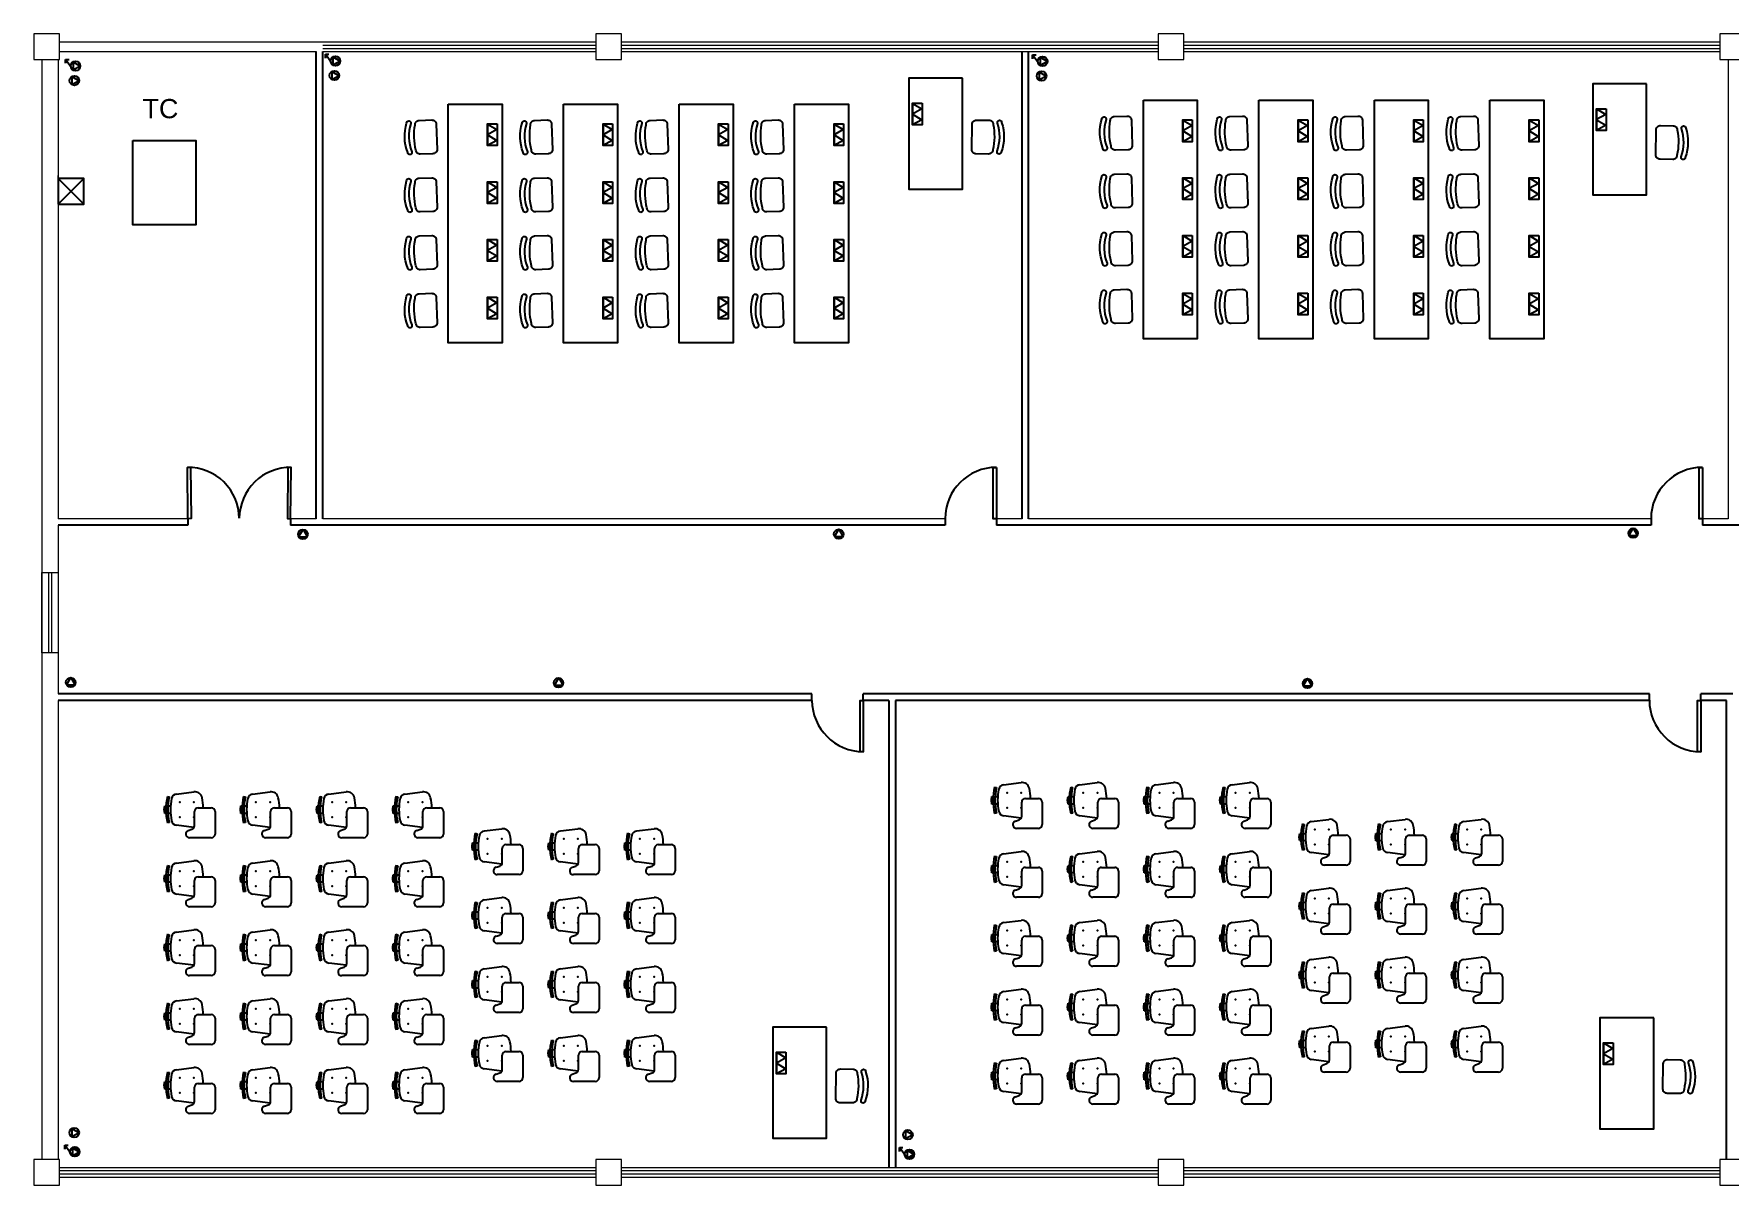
# Model space of a CAD drawing. Header units: millimetres. Extents: x 10.1 to 89.3, y 2.6 to 32.6.
# Drawn here: x 10.07 to 36.48, y 9.77 to 27.71 of the extents above; entities that cross this region are included whole.
import ezdxf

# ---------------------------------------------------------------- set-up
doc = ezdxf.new("R2010")
doc.units = ezdxf.units.MM
doc.layers.add('Mobiliario', color=140, linetype='Continuous')
doc.layers.add('pontos', color=84, linetype='Continuous')
doc.styles.get("Standard").update_dxf_attribs({"font": 'arial.ttf'})

# ---------------------------------------------------------------- blocks, each defined once
blk = doc.blocks.new('*U33')
at = {"layer": 'Mobiliario'}
blk.add_lwpolyline([(-0.42, 1.859), (0.42, 1.859), (0.42, -1.859), (-0.42, -1.859)], close=True, dxfattribs=at)
blk = doc.blocks.new('*U34')
at = {"color": 0, "linetype": 'ByBlock', "lineweight": -2, "transparency": 16777216}
for p in [(0, 0), (1.8, 0), (3.6, 0), (5.4, 0)]:
    blk.add_blockref('*U33', p, dxfattribs=at)
blk = doc.blocks.new('*U36')
at = {"layer": 'Mobiliario'}
blk.add_lwpolyline([(-0.42, 1.859), (0.42, 1.859), (0.42, -1.859), (-0.42, -1.859)], close=True, dxfattribs=at)
blk = doc.blocks.new('*U37')
at = {"color": 0, "linetype": 'ByBlock', "lineweight": -2, "transparency": 16777216}
for p in [(0, 0), (1.8, 0), (3.6, 0), (5.4, 0)]:
    blk.add_blockref('*U36', p, dxfattribs=at)
blk = doc.blocks.new('Cadeira-04')
for p, q in [((5.5, 11.29), (6.73, 20.65)), ((7.95, 25.43), (7.95, 25.43)), ((8.18, 24.46), (7.95, 25.43)), ((13, 26.86), (15, 27.11)), ((13, 26.18), (13, 26.86)), ((13, 23.82), (13, 25.18)), ((15, 27.11), (17, 26.86)), ((17, 26.86), (17, 26.18)), ((17, 25.18), (17, 23.82)), ((22.04, 25.43), (21.81, 24.46)), ((23.27, 20.65), (24.49, 11.29)), ((0, 2), (0, 13.68)), ((3.9, 14.31), (4.54, 12.37)), ((6.44, 11), (14, 11)), ((14, 0), (2, 0)), ((16, 9), (16, 2))]:
    blk.add_line(p, q)
for centre, radius, start, end in [((9.7, 20.28), 3, 101.75016, 172.87498), ((15, -4.75), 31, 76.86598, 103.13402), ((15, -4.75), 30, 76.86598, 103.13402), ((15, -5.18), 29, 78.24984, 101.75016), ((20.29, 20.28), 3, 7.12502, 78.24984), ((2, 13.68), 2, 18.43495, 180), ((6.44, 13), 2, 198.43495, 270), ((9.47, 10.8), 4, 172.87498, 177.07425), ((14, 9), 2, 0, 90), ((20.52, 10.8), 4, 281.38048, 7.12502), ((2, 2), 2, 180, 270), ((14, 2), 2, 270, 0), ((15, 38.25), 32, 271.79496, 281.38048)]:
    blk.add_arc(centre, radius, start, end)
for p in [(11, 18.82), (19, 18.82), (11, 11.25), (19, 11.25)]:
    blk.add_point(p)

msp = doc.modelspace()

# ---------------------------------------------------------------- linework, layer by layer
for p, q in [((14.467, 20.156), (14.467, 27.434)), ((14.567, 20.156), (14.567, 27.434)), ((25.467, 20.156), (25.467, 27.434)), ((25.567, 20.156), (25.567, 27.434)), ((10.442, 25.055), (10.842, 25.455)), ((10.442, 25.455), (10.842, 25.055)), ((12.467, 20.156), (12.467, 20.056)), ((14.067, 20.156), (14.067, 20.056)), ((24.267, 20.156), (24.267, 20.056)), ((25.067, 20.156), (25.067, 20.056)), ((35.268, 20.156), (35.268, 20.056)), ((36.068, 20.156), (36.068, 20.056)), ((36.468, 20.156), (36.468, 20.156)), ((12.467, 20.056), (10.442, 20.056)), ((24.267, 20.056), (14.067, 20.056)), ((35.268, 20.056), (25.067, 20.056)), ((43.107, 20.056), (36.068, 20.056)), ((22.192, 17.426), (10.442, 17.426)), ((22.192, 17.326), (10.442, 17.326)), ((22.192, 17.326), (22.192, 17.426)), ((22.992, 17.326), (22.992, 17.426)), ((35.243, 17.426), (22.992, 17.426)), ((23.392, 17.326), (22.992, 17.326)), ((23.392, 17.326), (23.392, 10.049)), ((23.492, 17.326), (23.492, 10.049)), ((35.243, 17.326), (23.492, 17.326)), ((35.243, 17.326), (35.243, 17.426)), ((36.543, 17.426), (36.043, 17.426)), ((36.043, 17.326), (36.043, 17.426)), ((36.443, 17.326), (36.043, 17.326)), ((36.443, 10.174), (36.443, 17.326))]:
    msp.add_line(p, q)
at = {"color": 7, "lineweight": 0}
for points in [[(10.066, 27.308), (10.467, 27.308), (10.467, 27.709), (10.066, 27.709), (10.066, 27.308), (10.066, 27.308)], [(10.467, 27.584), (18.821, 27.584)], [(14.567, 27.534), (18.821, 27.534)], [(14.567, 27.484), (18.821, 27.484)], [(18.821, 27.308), (19.222, 27.308), (19.222, 27.709), (18.821, 27.709), (18.821, 27.308), (18.821, 27.308)], [(19.222, 27.584), (27.588, 27.584)], [(19.222, 27.534), (27.588, 27.534)], [(19.222, 27.484), (27.588, 27.484)], [(27.588, 27.308), (27.989, 27.308), (27.989, 27.709), (27.588, 27.709), (27.588, 27.308), (27.588, 27.308)], [(27.989, 27.584), (36.343, 27.584)], [(27.989, 27.534), (36.343, 27.534)], [(27.989, 27.484), (36.343, 27.484)], [(36.343, 27.308), (36.744, 27.308), (36.744, 27.709), (36.343, 27.709), (36.343, 27.308), (36.343, 27.308)], [(10.191, 27.308), (10.191, 17.338), (10.191, 10.174)], [(10.442, 27.308), (10.442, 20.156)], [(10.467, 27.434), (14.467, 27.434)], [(14.567, 27.434), (18.821, 27.434)], [(19.222, 27.434), (27.588, 27.434)], [(27.989, 27.434), (36.343, 27.434)], [(36.468, 27.308), (36.468, 20.156), (36.068, 20.156)], [(10.442, 25.455), (10.442, 25.505)], [(12.467, 20.156), (10.442, 20.156)], [(14.467, 20.156), (14.067, 20.156)], [(24.267, 20.156), (14.567, 20.156)], [(25.467, 20.156), (25.067, 20.156)], [(35.268, 20.156), (25.567, 20.156)], [(10.442, 20.056), (10.442, 17.426)], [(10.442, 18.065), (10.191, 18.065), (10.191, 19.317), (10.442, 19.317), (10.442, 18.065), (10.442, 18.065)], [(10.291, 19.317), (10.291, 18.065)], [(10.341, 19.317), (10.341, 18.065)], [(10.442, 17.326), (10.442, 10.174)], [(10.066, 9.773), (10.467, 9.773), (10.467, 10.174), (10.066, 10.174), (10.066, 9.773), (10.066, 9.773)], [(10.467, 10.049), (18.821, 10.049)], [(18.821, 9.773), (19.222, 9.773), (19.222, 10.174), (18.821, 10.174), (18.821, 9.773), (18.821, 9.773)], [(19.222, 10.049), (27.588, 10.049)], [(27.588, 9.773), (27.989, 9.773), (27.989, 10.174), (27.588, 10.174), (27.588, 9.773), (27.588, 9.773)], [(27.989, 10.049), (36.343, 10.049)], [(36.343, 9.773), (36.744, 9.773), (36.744, 10.174), (36.343, 10.174), (36.343, 9.773), (36.343, 9.773)], [(10.467, 9.999), (18.821, 9.999)], [(10.467, 9.949), (18.821, 9.949)], [(10.467, 9.899), (18.821, 9.899)], [(19.222, 9.999), (27.588, 9.999)], [(19.222, 9.949), (27.588, 9.949)], [(19.222, 9.899), (27.588, 9.899)], [(27.989, 9.999), (36.343, 9.999)], [(27.989, 9.949), (36.343, 9.949)], [(27.989, 9.899), (36.343, 9.899)]]:
    msp.add_lwpolyline(points, dxfattribs=at)
msp.add_lwpolyline([(10.442, 25.055), (10.842, 25.055), (10.842, 25.455), (10.442, 25.455)], close=True)
for points in [[(12.467, 20.156), (12.458, 20.956), (12.508, 20.957), (12.516, 20.157), (12.467, 20.156)], [(14.067, 20.156), (14.075, 20.956), (14.025, 20.957), (14.017, 20.157), (14.067, 20.156)], [(25.067, 20.956), (25.067, 20.156), (25.017, 20.156), (25.018, 20.956), (25.067, 20.956)], [(36.068, 20.956), (36.068, 20.156), (36.018, 20.156), (36.019, 20.956), (36.068, 20.956)], [(22.992, 17.326), (22.992, 16.526), (22.942, 16.526), (22.943, 17.326), (22.992, 17.326)], [(36.043, 17.326), (36.043, 16.526), (35.993, 16.526), (35.994, 17.326), (36.043, 17.326)]]:
    msp.add_lwpolyline(points)
for centre, start, end in [((12.467, 20.156), 0.6298, 90.6298), ((14.067, 20.156), 89.3702, 179.3702), ((25.067, 20.156), 90, 180), ((36.068, 20.156), 90, 180), ((22.992, 17.326), 180, 270), ((36.043, 17.326), 179.9971, 270)]:
    msp.add_arc(centre, 0.8, start, end)
at = {"layer": 'Mobiliario'}
for p, q in [((15.907, 26.355), (15.907, 26.355)), ((17.707, 26.355), (17.707, 26.355)), ((19.507, 26.355), (19.507, 26.355)), ((21.307, 26.355), (21.307, 26.355)), ((26.741, 26.417), (26.741, 26.417)), ((28.541, 26.417), (28.541, 26.417)), ((30.341, 26.417), (30.341, 26.417)), ((32.141, 26.417), (32.141, 26.417)), ((25.108, 25.836), (25.108, 25.836)), ((35.769, 25.75), (35.769, 25.75)), ((15.907, 25.455), (15.907, 25.455)), ((17.707, 25.455), (17.707, 25.455)), ((19.507, 25.455), (19.507, 25.455)), ((21.307, 25.455), (21.307, 25.455)), ((26.741, 25.517), (26.741, 25.517)), ((28.541, 25.517), (28.541, 25.517)), ((30.341, 25.517), (30.341, 25.517)), ((32.141, 25.517), (32.141, 25.517)), ((26.741, 24.617), (26.741, 24.617)), ((28.541, 24.617), (28.541, 24.617)), ((30.341, 24.617), (30.341, 24.617)), ((32.141, 24.617), (32.141, 24.617)), ((15.907, 24.555), (15.907, 24.555)), ((17.707, 24.555), (17.707, 24.555)), ((19.507, 24.555), (19.507, 24.555)), ((21.307, 24.555), (21.307, 24.555)), ((15.907, 23.655), (15.907, 23.655)), ((17.707, 23.655), (17.707, 23.655)), ((19.507, 23.655), (19.507, 23.655)), ((21.307, 23.655), (21.307, 23.655)), ((26.741, 23.717), (26.741, 23.717)), ((28.541, 23.717), (28.541, 23.717)), ((30.341, 23.717), (30.341, 23.717)), ((32.141, 23.717), (32.141, 23.717)), ((35.88, 11.197), (35.88, 11.197)), ((22.988, 11.051), (22.988, 11.051))]:
    msp.add_line(p, q, dxfattribs=at)
for points in [[(24.539, 27.017), (23.702, 27.017), (23.702, 25.288), (24.539, 25.288)], [(35.2, 26.93), (34.363, 26.93), (34.363, 25.202), (35.2, 25.202)], [(22.419, 12.232), (21.582, 12.232), (21.582, 10.503), (22.419, 10.503)], [(35.311, 12.378), (34.473, 12.378), (34.473, 10.649), (35.311, 10.649)]]:
    msp.add_lwpolyline(points, close=True, dxfattribs=at)
for points in [[(26.923, 25.897, -0.414214), (26.854, 25.96, -0.100929), (26.841, 26.355, -0.414214), (26.904, 26.423), (27.101, 26.43, -0.414214), (27.17, 26.366), (27.183, 25.972, -0.414214), (27.12, 25.903)], [(28.723, 25.897, -0.414214), (28.654, 25.96, -0.100929), (28.641, 26.355, -0.414214), (28.704, 26.423), (28.901, 26.43, -0.414214), (28.97, 26.366), (28.983, 25.972, -0.414214), (28.92, 25.903)], [(30.523, 25.897, -0.414214), (30.454, 25.96, -0.100929), (30.441, 26.355, -0.414214), (30.504, 26.423), (30.701, 26.43, -0.414214), (30.77, 26.366), (30.783, 25.972, -0.414214), (30.72, 25.903)], [(32.323, 25.897, -0.414214), (32.254, 25.96, -0.100929), (32.241, 26.355, -0.414214), (32.304, 26.423), (32.501, 26.43, -0.414214), (32.57, 26.366), (32.583, 25.972, -0.414214), (32.52, 25.903)], [(15.925, 25.829), (15.925, 25.829, -0.414214), (15.891, 25.861, -0.167087), (15.875, 26.321, -0.414214), (15.907, 26.355, -0.414214), (15.941, 26.324), (15.941, 26.312, 0.175685), (15.956, 25.874), (15.957, 25.863, -0.414214)], [(16.088, 25.835, -0.414214), (16.02, 25.898, -0.100929), (16.006, 26.293, -0.414214), (16.069, 26.361), (16.267, 26.368, -0.414214), (16.335, 26.304), (16.349, 25.91, -0.414214), (16.285, 25.842)], [(17.725, 25.829), (17.725, 25.829, -0.414214), (17.691, 25.861, -0.167087), (17.675, 26.321, -0.414214), (17.707, 26.355, -0.414214), (17.741, 26.324), (17.741, 26.312, 0.175685), (17.756, 25.874), (17.757, 25.863, -0.414214)], [(17.888, 25.835, -0.414214), (17.82, 25.898, -0.100929), (17.806, 26.293, -0.414214), (17.869, 26.361), (18.067, 26.368, -0.414214), (18.135, 26.304), (18.149, 25.91, -0.414214), (18.085, 25.842)], [(19.525, 25.829), (19.525, 25.829, -0.414214), (19.491, 25.861, -0.167087), (19.475, 26.321, -0.414214), (19.507, 26.355, -0.414214), (19.541, 26.324), (19.541, 26.312, 0.175685), (19.556, 25.874), (19.557, 25.863, -0.414214)], [(19.688, 25.835, -0.414214), (19.62, 25.898, -0.100929), (19.606, 26.293, -0.414214), (19.669, 26.361), (19.867, 26.368, -0.414214), (19.935, 26.304), (19.949, 25.91, -0.414214), (19.885, 25.842)], [(21.325, 25.829), (21.325, 25.829, -0.414214), (21.291, 25.861, -0.167087), (21.275, 26.321, -0.414214), (21.307, 26.355, -0.414214), (21.341, 26.324), (21.341, 26.312, 0.175685), (21.356, 25.874), (21.357, 25.863, -0.414214)], [(21.488, 25.835, -0.414214), (21.42, 25.898, -0.100929), (21.406, 26.293, -0.414214), (21.469, 26.361), (21.667, 26.368, -0.414214), (21.735, 26.304), (21.749, 25.91, -0.414214), (21.685, 25.842)], [(24.952, 26.365, -0.414214), (25.017, 26.298, -0.100929), (25.012, 25.903, -0.414214), (24.945, 25.838), (24.748, 25.841, -0.414214), (24.683, 25.908), (24.688, 26.303, -0.414214), (24.755, 26.367)], [(25.115, 26.363), (25.115, 26.363, -0.414214), (25.148, 26.329, -0.167087), (25.141, 25.869, -0.414214), (25.108, 25.836, -0.414214), (25.076, 25.869), (25.076, 25.881, 0.175685), (25.082, 26.319), (25.082, 26.33, -0.414214)], [(26.76, 25.891), (26.76, 25.891, -0.414214), (26.726, 25.923, -0.167087), (26.709, 26.383, -0.414214), (26.741, 26.417, -0.414214), (26.775, 26.385), (26.776, 26.374, 0.175685), (26.791, 25.936), (26.791, 25.925, -0.414214)], [(28.56, 25.891), (28.56, 25.891, -0.414214), (28.526, 25.923, -0.167087), (28.509, 26.383, -0.414214), (28.541, 26.417, -0.414214), (28.575, 26.385), (28.576, 26.374, 0.175685), (28.591, 25.936), (28.591, 25.925, -0.414214)], [(30.36, 25.891), (30.36, 25.891, -0.414214), (30.326, 25.923, -0.167087), (30.309, 26.383, -0.414214), (30.341, 26.417, -0.414214), (30.375, 26.385), (30.376, 26.374, 0.175685), (30.391, 25.936), (30.391, 25.925, -0.414214)], [(32.16, 25.891), (32.16, 25.891, -0.414214), (32.126, 25.923, -0.167087), (32.109, 26.383, -0.414214), (32.141, 26.417, -0.414214), (32.175, 26.385), (32.176, 26.374, 0.175685), (32.191, 25.936), (32.191, 25.925, -0.414214)], [(35.613, 26.279, -0.414214), (35.678, 26.212, -0.100929), (35.673, 25.817, -0.414214), (35.606, 25.752), (35.409, 25.755, -0.414214), (35.344, 25.822), (35.349, 26.216, -0.414214), (35.416, 26.281)], [(35.776, 26.276), (35.776, 26.276, -0.414214), (35.809, 26.243, -0.167087), (35.802, 25.782, -0.414214), (35.769, 25.75, -0.414214), (35.737, 25.783), (35.737, 25.795, 0.175685), (35.743, 26.233), (35.743, 26.244, -0.414214)], [(15.925, 24.929), (15.925, 24.929, -0.414214), (15.891, 24.961, -0.167087), (15.875, 25.421, -0.414214), (15.907, 25.455, -0.414214), (15.941, 25.424), (15.941, 25.412, 0.175685), (15.956, 24.974), (15.957, 24.963, -0.414214)], [(16.088, 24.935, -0.414214), (16.02, 24.998, -0.100929), (16.006, 25.393, -0.414214), (16.069, 25.461), (16.267, 25.468, -0.414214), (16.335, 25.404), (16.349, 25.01, -0.414214), (16.285, 24.942)], [(17.725, 24.929), (17.725, 24.929, -0.414214), (17.691, 24.961, -0.167087), (17.675, 25.421, -0.414214), (17.707, 25.455, -0.414214), (17.741, 25.424), (17.741, 25.412, 0.175685), (17.756, 24.974), (17.757, 24.963, -0.414214)], [(17.888, 24.935, -0.414214), (17.82, 24.998, -0.100929), (17.806, 25.393, -0.414214), (17.869, 25.461), (18.067, 25.468, -0.414214), (18.135, 25.404), (18.149, 25.01, -0.414214), (18.085, 24.942)], [(19.525, 24.929), (19.525, 24.929, -0.414214), (19.491, 24.961, -0.167087), (19.475, 25.421, -0.414214), (19.507, 25.455, -0.414214), (19.541, 25.424), (19.541, 25.412, 0.175685), (19.556, 24.974), (19.557, 24.963, -0.414214)], [(19.688, 24.935, -0.414214), (19.62, 24.998, -0.100929), (19.606, 25.393, -0.414214), (19.669, 25.461), (19.867, 25.468, -0.414214), (19.935, 25.404), (19.949, 25.01, -0.414214), (19.885, 24.942)], [(21.325, 24.929), (21.325, 24.929, -0.414214), (21.291, 24.961, -0.167087), (21.275, 25.421, -0.414214), (21.307, 25.455, -0.414214), (21.341, 25.424), (21.341, 25.412, 0.175685), (21.356, 24.974), (21.357, 24.963, -0.414214)], [(21.488, 24.935, -0.414214), (21.42, 24.998, -0.100929), (21.406, 25.393, -0.414214), (21.469, 25.461), (21.667, 25.468, -0.414214), (21.735, 25.404), (21.749, 25.01, -0.414214), (21.685, 24.942)], [(26.76, 24.991), (26.76, 24.991, -0.414214), (26.726, 25.023, -0.167087), (26.709, 25.483, -0.414214), (26.741, 25.517, -0.414214), (26.775, 25.485), (26.776, 25.474, 0.175685), (26.791, 25.036), (26.791, 25.025, -0.414214)], [(26.923, 24.997, -0.414214), (26.854, 25.06, -0.100929), (26.841, 25.455, -0.414214), (26.904, 25.523), (27.101, 25.53, -0.414214), (27.17, 25.466), (27.183, 25.072, -0.414214), (27.12, 25.003)], [(28.56, 24.991), (28.56, 24.991, -0.414214), (28.526, 25.023, -0.167087), (28.509, 25.483, -0.414214), (28.541, 25.517, -0.414214), (28.575, 25.485), (28.576, 25.474, 0.175685), (28.591, 25.036), (28.591, 25.025, -0.414214)], [(28.723, 24.997, -0.414214), (28.654, 25.06, -0.100929), (28.641, 25.455, -0.414214), (28.704, 25.523), (28.901, 25.53, -0.414214), (28.97, 25.466), (28.983, 25.072, -0.414214), (28.92, 25.003)], [(30.36, 24.991), (30.36, 24.991, -0.414214), (30.326, 25.023, -0.167087), (30.309, 25.483, -0.414214), (30.341, 25.517, -0.414214), (30.375, 25.485), (30.376, 25.474, 0.175685), (30.391, 25.036), (30.391, 25.025, -0.414214)], [(30.523, 24.997, -0.414214), (30.454, 25.06, -0.100929), (30.441, 25.455, -0.414214), (30.504, 25.523), (30.701, 25.53, -0.414214), (30.77, 25.466), (30.783, 25.072, -0.414214), (30.72, 25.003)], [(32.16, 24.991), (32.16, 24.991, -0.414214), (32.126, 25.023, -0.167087), (32.109, 25.483, -0.414214), (32.141, 25.517, -0.414214), (32.175, 25.485), (32.176, 25.474, 0.175685), (32.191, 25.036), (32.191, 25.025, -0.414214)], [(32.323, 24.997, -0.414214), (32.254, 25.06, -0.100929), (32.241, 25.455, -0.414214), (32.304, 25.523), (32.501, 25.53, -0.414214), (32.57, 25.466), (32.583, 25.072, -0.414214), (32.52, 25.003)], [(26.76, 24.091), (26.76, 24.091, -0.414214), (26.726, 24.123, -0.167087), (26.709, 24.583, -0.414214), (26.741, 24.617, -0.414214), (26.775, 24.585), (26.776, 24.574, 0.175685), (26.791, 24.136), (26.791, 24.125, -0.414214)], [(26.923, 24.097, -0.414214), (26.854, 24.16, -0.100929), (26.841, 24.555, -0.414214), (26.904, 24.623), (27.101, 24.63, -0.414214), (27.17, 24.566), (27.183, 24.172, -0.414214), (27.12, 24.103)], [(28.56, 24.091), (28.56, 24.091, -0.414214), (28.526, 24.123, -0.167087), (28.509, 24.583, -0.414214), (28.541, 24.617, -0.414214), (28.575, 24.585), (28.576, 24.574, 0.175685), (28.591, 24.136), (28.591, 24.125, -0.414214)], [(28.723, 24.097, -0.414214), (28.654, 24.16, -0.100929), (28.641, 24.555, -0.414214), (28.704, 24.623), (28.901, 24.63, -0.414214), (28.97, 24.566), (28.983, 24.172, -0.414214), (28.92, 24.103)], [(30.36, 24.091), (30.36, 24.091, -0.414214), (30.326, 24.123, -0.167087), (30.309, 24.583, -0.414214), (30.341, 24.617, -0.414214), (30.375, 24.585), (30.376, 24.574, 0.175685), (30.391, 24.136), (30.391, 24.125, -0.414214)], [(30.523, 24.097, -0.414214), (30.454, 24.16, -0.100929), (30.441, 24.555, -0.414214), (30.504, 24.623), (30.701, 24.63, -0.414214), (30.77, 24.566), (30.783, 24.172, -0.414214), (30.72, 24.103)], [(32.16, 24.091), (32.16, 24.091, -0.414214), (32.126, 24.123, -0.167087), (32.109, 24.583, -0.414214), (32.141, 24.617, -0.414214), (32.175, 24.585), (32.176, 24.574, 0.175685), (32.191, 24.136), (32.191, 24.125, -0.414214)], [(32.323, 24.097, -0.414214), (32.254, 24.16, -0.100929), (32.241, 24.555, -0.414214), (32.304, 24.623), (32.501, 24.63, -0.414214), (32.57, 24.566), (32.583, 24.172, -0.414214), (32.52, 24.103)], [(15.925, 24.029), (15.925, 24.029, -0.414214), (15.891, 24.061, -0.167087), (15.875, 24.521, -0.414214), (15.907, 24.555, -0.414214), (15.941, 24.524), (15.941, 24.512, 0.175685), (15.956, 24.074), (15.957, 24.063, -0.414214)], [(16.088, 24.035, -0.414214), (16.02, 24.098, -0.100929), (16.006, 24.493, -0.414214), (16.069, 24.561), (16.267, 24.568, -0.414214), (16.335, 24.504), (16.349, 24.11, -0.414214), (16.285, 24.042)], [(17.725, 24.029), (17.725, 24.029, -0.414214), (17.691, 24.061, -0.167087), (17.675, 24.521, -0.414214), (17.707, 24.555, -0.414214), (17.741, 24.524), (17.741, 24.512, 0.175685), (17.756, 24.074), (17.757, 24.063, -0.414214)], [(17.888, 24.035, -0.414214), (17.82, 24.098, -0.100929), (17.806, 24.493, -0.414214), (17.869, 24.561), (18.067, 24.568, -0.414214), (18.135, 24.504), (18.149, 24.11, -0.414214), (18.085, 24.042)], [(19.525, 24.029), (19.525, 24.029, -0.414214), (19.491, 24.061, -0.167087), (19.475, 24.521, -0.414214), (19.507, 24.555, -0.414214), (19.541, 24.524), (19.541, 24.512, 0.175685), (19.556, 24.074), (19.557, 24.063, -0.414214)], [(19.688, 24.035, -0.414214), (19.62, 24.098, -0.100929), (19.606, 24.493, -0.414214), (19.669, 24.561), (19.867, 24.568, -0.414214), (19.935, 24.504), (19.949, 24.11, -0.414214), (19.885, 24.042)], [(21.325, 24.029), (21.325, 24.029, -0.414214), (21.291, 24.061, -0.167087), (21.275, 24.521, -0.414214), (21.307, 24.555, -0.414214), (21.341, 24.524), (21.341, 24.512, 0.175685), (21.356, 24.074), (21.357, 24.063, -0.414214)], [(21.488, 24.035, -0.414214), (21.42, 24.098, -0.100929), (21.406, 24.493, -0.414214), (21.469, 24.561), (21.667, 24.568, -0.414214), (21.735, 24.504), (21.749, 24.11, -0.414214), (21.685, 24.042)], [(15.925, 23.129), (15.925, 23.129, -0.414214), (15.891, 23.161, -0.167087), (15.875, 23.621, -0.414214), (15.907, 23.655, -0.414214), (15.941, 23.624), (15.941, 23.612, 0.175685), (15.956, 23.174), (15.957, 23.163, -0.414214)], [(16.088, 23.135, -0.414214), (16.02, 23.198, -0.100929), (16.006, 23.593, -0.414214), (16.069, 23.661), (16.267, 23.668, -0.414214), (16.335, 23.604), (16.349, 23.21, -0.414214), (16.285, 23.142)], [(17.725, 23.129), (17.725, 23.129, -0.414214), (17.691, 23.161, -0.167087), (17.675, 23.621, -0.414214), (17.707, 23.655, -0.414214), (17.741, 23.624), (17.741, 23.612, 0.175685), (17.756, 23.174), (17.757, 23.163, -0.414214)], [(17.888, 23.135, -0.414214), (17.82, 23.198, -0.100929), (17.806, 23.593, -0.414214), (17.869, 23.661), (18.067, 23.668, -0.414214), (18.135, 23.604), (18.149, 23.21, -0.414214), (18.085, 23.142)], [(19.525, 23.129), (19.525, 23.129, -0.414214), (19.491, 23.161, -0.167087), (19.475, 23.621, -0.414214), (19.507, 23.655, -0.414214), (19.541, 23.624), (19.541, 23.612, 0.175685), (19.556, 23.174), (19.557, 23.163, -0.414214)], [(19.688, 23.135, -0.414214), (19.62, 23.198, -0.100929), (19.606, 23.593, -0.414214), (19.669, 23.661), (19.867, 23.668, -0.414214), (19.935, 23.604), (19.949, 23.21, -0.414214), (19.885, 23.142)], [(21.325, 23.129), (21.325, 23.129, -0.414214), (21.291, 23.161, -0.167087), (21.275, 23.621, -0.414214), (21.307, 23.655, -0.414214), (21.341, 23.624), (21.341, 23.612, 0.175685), (21.356, 23.174), (21.357, 23.163, -0.414214)], [(21.488, 23.135, -0.414214), (21.42, 23.198, -0.100929), (21.406, 23.593, -0.414214), (21.469, 23.661), (21.667, 23.668, -0.414214), (21.735, 23.604), (21.749, 23.21, -0.414214), (21.685, 23.142)], [(26.76, 23.191), (26.76, 23.191, -0.414214), (26.726, 23.223, -0.167087), (26.709, 23.683, -0.414214), (26.741, 23.717, -0.414214), (26.775, 23.685), (26.776, 23.674, 0.175685), (26.791, 23.236), (26.791, 23.225, -0.414214)], [(26.923, 23.197, -0.414214), (26.854, 23.26, -0.100929), (26.841, 23.655, -0.414214), (26.904, 23.723), (27.101, 23.73, -0.414214), (27.17, 23.666), (27.183, 23.272, -0.414214), (27.12, 23.203)], [(28.56, 23.191), (28.56, 23.191, -0.414214), (28.526, 23.223, -0.167087), (28.509, 23.683, -0.414214), (28.541, 23.717, -0.414214), (28.575, 23.685), (28.576, 23.674, 0.175685), (28.591, 23.236), (28.591, 23.225, -0.414214)], [(28.723, 23.197, -0.414214), (28.654, 23.26, -0.100929), (28.641, 23.655, -0.414214), (28.704, 23.723), (28.901, 23.73, -0.414214), (28.97, 23.666), (28.983, 23.272, -0.414214), (28.92, 23.203)], [(30.36, 23.191), (30.36, 23.191, -0.414214), (30.326, 23.223, -0.167087), (30.309, 23.683, -0.414214), (30.341, 23.717, -0.414214), (30.375, 23.685), (30.376, 23.674, 0.175685), (30.391, 23.236), (30.391, 23.225, -0.414214)], [(30.523, 23.197, -0.414214), (30.454, 23.26, -0.100929), (30.441, 23.655, -0.414214), (30.504, 23.723), (30.701, 23.73, -0.414214), (30.77, 23.666), (30.783, 23.272, -0.414214), (30.72, 23.203)], [(32.16, 23.191), (32.16, 23.191, -0.414214), (32.126, 23.223, -0.167087), (32.109, 23.683, -0.414214), (32.141, 23.717, -0.414214), (32.175, 23.685), (32.176, 23.674, 0.175685), (32.191, 23.236), (32.191, 23.225, -0.414214)], [(32.323, 23.197, -0.414214), (32.254, 23.26, -0.100929), (32.241, 23.655, -0.414214), (32.304, 23.723), (32.501, 23.73, -0.414214), (32.57, 23.666), (32.583, 23.272, -0.414214), (32.52, 23.203)], [(35.724, 11.726, -0.414214), (35.789, 11.659, -0.100929), (35.783, 11.264, -0.414214), (35.717, 11.2), (35.519, 11.202, -0.414214), (35.454, 11.269), (35.46, 11.664, -0.414214), (35.526, 11.729)], [(35.887, 11.724), (35.887, 11.724, -0.414214), (35.919, 11.69, -0.167087), (35.913, 11.23, -0.414214), (35.88, 11.197, -0.414214), (35.847, 11.231), (35.847, 11.242, 0.175685), (35.853, 11.68), (35.853, 11.691, -0.414214)], [(22.832, 11.58, -0.414214), (22.897, 11.513, -0.100929), (22.892, 11.118, -0.414214), (22.825, 11.054), (22.628, 11.056, -0.414214), (22.563, 11.123), (22.568, 11.518, -0.414214), (22.635, 11.583)], [(22.995, 11.578), (22.995, 11.578, -0.414214), (23.028, 11.545, -0.167087), (23.021, 11.084, -0.414214), (22.988, 11.051, -0.414214), (22.956, 11.085), (22.956, 11.096, 0.175685), (22.962, 11.534), (22.962, 11.545, -0.414214)]]:
    msp.add_lwpolyline(points, format="xyb", close=True, dxfattribs=at)
at = {"layer": 'Mobiliario', "color": 0}
msp.add_lwpolyline([(11.607, 26.051), (12.588, 26.051), (12.588, 24.736), (11.607, 24.736)], close=True, dxfattribs=at)
at = {"layer": 'pontos'}
for p, q in [((10.676, 27.146), (10.559, 27.312)), ((10.559, 27.312), (10.559, 27.251)), ((10.559, 27.251), (10.559, 27.312)), ((10.559, 27.312), (10.613, 27.312)), ((10.676, 27.276), (10.676, 27.144)), ((10.676, 27.276), (10.789, 27.208)), ((10.676, 27.274), (10.676, 27.142)), ((10.676, 27.274), (10.789, 27.206)), ((14.727, 27.225), (14.611, 27.391)), ((14.611, 27.391), (14.611, 27.33)), ((14.611, 27.33), (14.611, 27.391)), ((14.611, 27.391), (14.664, 27.391)), ((14.727, 27.355), (14.727, 27.223)), ((14.727, 27.355), (14.84, 27.287)), ((14.727, 27.353), (14.727, 27.221)), ((14.727, 27.353), (14.84, 27.285)), ((14.84, 27.287), (14.727, 27.223)), ((14.84, 27.285), (14.727, 27.221)), ((25.748, 27.217), (25.631, 27.384)), ((25.631, 27.384), (25.631, 27.323)), ((25.631, 27.323), (25.631, 27.384)), ((25.631, 27.384), (25.685, 27.384)), ((25.748, 27.347), (25.748, 27.215)), ((25.748, 27.347), (25.861, 27.28)), ((25.748, 27.345), (25.748, 27.213)), ((25.748, 27.345), (25.861, 27.277)), ((25.861, 27.28), (25.748, 27.215)), ((25.861, 27.277), (25.748, 27.213)), ((10.659, 27.047), (10.659, 26.915)), ((10.659, 27.047), (10.772, 26.98)), ((10.772, 26.98), (10.659, 26.915)), ((10.789, 27.208), (10.676, 27.144)), ((10.789, 27.206), (10.676, 27.142)), ((14.711, 27.126), (14.711, 26.994)), ((14.711, 27.126), (14.824, 27.058)), ((14.824, 27.058), (14.711, 26.994)), ((25.731, 27.119), (25.731, 26.987)), ((25.731, 27.119), (25.844, 27.051)), ((25.844, 27.051), (25.731, 26.987)), ((23.758, 26.627), (23.758, 26.459)), ((23.758, 26.627), (23.902, 26.541)), ((23.902, 26.541), (23.758, 26.459)), ((23.758, 26.458), (23.758, 26.29)), ((23.758, 26.458), (23.902, 26.372)), ((34.419, 26.541), (34.419, 26.373)), ((34.419, 26.541), (34.563, 26.454)), ((34.563, 26.454), (34.419, 26.373)), ((17.136, 26.305), (17.136, 26.137)), ((17.136, 26.305), (17.28, 26.218)), ((17.28, 26.218), (17.136, 26.137)), ((18.936, 26.305), (18.936, 26.137)), ((18.936, 26.305), (19.08, 26.218)), ((19.08, 26.218), (18.936, 26.137)), ((20.736, 26.305), (20.736, 26.137)), ((20.736, 26.305), (20.88, 26.218)), ((20.88, 26.218), (20.736, 26.137)), ((22.536, 26.305), (22.536, 26.137)), ((22.536, 26.305), (22.68, 26.218)), ((22.68, 26.218), (22.536, 26.137)), ((23.902, 26.372), (23.758, 26.29)), ((27.971, 26.367), (27.971, 26.199)), ((27.971, 26.367), (28.115, 26.28)), ((28.115, 26.28), (27.971, 26.199)), ((27.971, 26.198), (27.971, 26.03)), ((27.971, 26.198), (28.115, 26.112)), ((29.771, 26.367), (29.771, 26.199)), ((29.771, 26.367), (29.915, 26.28)), ((29.915, 26.28), (29.771, 26.199)), ((29.771, 26.198), (29.771, 26.03)), ((29.771, 26.198), (29.915, 26.112)), ((31.571, 26.367), (31.571, 26.199)), ((31.571, 26.367), (31.715, 26.28)), ((31.715, 26.28), (31.571, 26.199)), ((31.571, 26.198), (31.571, 26.03)), ((31.571, 26.198), (31.715, 26.112)), ((33.371, 26.367), (33.371, 26.199)), ((33.371, 26.367), (33.515, 26.28)), ((33.515, 26.28), (33.371, 26.199)), ((33.371, 26.198), (33.371, 26.03)), ((33.371, 26.198), (33.515, 26.112)), ((34.419, 26.372), (34.419, 26.204)), ((34.419, 26.372), (34.563, 26.286)), ((34.563, 26.286), (34.419, 26.204)), ((17.136, 26.136), (17.136, 25.968)), ((17.136, 26.136), (17.28, 26.05)), ((17.28, 26.05), (17.136, 25.968)), ((18.936, 26.136), (18.936, 25.968)), ((18.936, 26.136), (19.08, 26.05)), ((19.08, 26.05), (18.936, 25.968)), ((20.736, 26.136), (20.736, 25.968)), ((20.736, 26.136), (20.88, 26.05)), ((20.88, 26.05), (20.736, 25.968)), ((22.536, 26.136), (22.536, 25.968)), ((22.536, 26.136), (22.68, 26.05)), ((22.68, 26.05), (22.536, 25.968)), ((28.115, 26.112), (27.971, 26.03)), ((29.915, 26.112), (29.771, 26.03)), ((31.715, 26.112), (31.571, 26.03)), ((33.515, 26.112), (33.371, 26.03)), ((17.136, 25.405), (17.136, 25.237)), ((17.136, 25.405), (17.28, 25.318)), ((18.936, 25.405), (18.936, 25.237)), ((18.936, 25.405), (19.08, 25.318)), ((20.736, 25.405), (20.736, 25.237)), ((20.736, 25.405), (20.88, 25.318)), ((22.536, 25.405), (22.536, 25.237)), ((22.536, 25.405), (22.68, 25.318)), ((27.971, 25.467), (27.971, 25.299)), ((27.971, 25.467), (28.115, 25.38)), ((28.115, 25.38), (27.971, 25.299)), ((29.771, 25.467), (29.771, 25.299)), ((29.771, 25.467), (29.915, 25.38)), ((29.915, 25.38), (29.771, 25.299)), ((31.571, 25.467), (31.571, 25.299)), ((31.571, 25.467), (31.715, 25.38)), ((31.715, 25.38), (31.571, 25.299)), ((33.371, 25.467), (33.371, 25.299)), ((33.371, 25.467), (33.515, 25.38)), ((33.515, 25.38), (33.371, 25.299)), ((17.28, 25.318), (17.136, 25.237)), ((17.136, 25.236), (17.136, 25.068)), ((17.136, 25.236), (17.28, 25.15)), ((17.28, 25.15), (17.136, 25.068)), ((19.08, 25.318), (18.936, 25.237)), ((18.936, 25.236), (18.936, 25.068)), ((18.936, 25.236), (19.08, 25.15)), ((19.08, 25.15), (18.936, 25.068)), ((20.88, 25.318), (20.736, 25.237)), ((20.736, 25.236), (20.736, 25.068)), ((20.736, 25.236), (20.88, 25.15)), ((20.88, 25.15), (20.736, 25.068)), ((22.68, 25.318), (22.536, 25.237)), ((22.536, 25.236), (22.536, 25.068)), ((22.536, 25.236), (22.68, 25.15)), ((22.68, 25.15), (22.536, 25.068)), ((27.971, 25.298), (27.971, 25.13)), ((27.971, 25.298), (28.115, 25.212)), ((28.115, 25.212), (27.971, 25.13)), ((29.771, 25.298), (29.771, 25.13)), ((29.771, 25.298), (29.915, 25.212)), ((29.915, 25.212), (29.771, 25.13)), ((31.571, 25.298), (31.571, 25.13)), ((31.571, 25.298), (31.715, 25.212)), ((31.715, 25.212), (31.571, 25.13)), ((33.371, 25.298), (33.371, 25.13)), ((33.371, 25.298), (33.515, 25.212)), ((33.515, 25.212), (33.371, 25.13)), ((17.136, 24.505), (17.136, 24.337)), ((17.136, 24.505), (17.28, 24.418)), ((17.28, 24.418), (17.136, 24.337)), ((17.136, 24.336), (17.136, 24.168)), ((17.136, 24.336), (17.28, 24.25)), ((18.936, 24.505), (18.936, 24.337)), ((18.936, 24.505), (19.08, 24.418)), ((19.08, 24.418), (18.936, 24.337)), ((18.936, 24.336), (18.936, 24.168)), ((18.936, 24.336), (19.08, 24.25)), ((20.736, 24.505), (20.736, 24.337)), ((20.736, 24.505), (20.88, 24.418)), ((20.88, 24.418), (20.736, 24.337)), ((20.736, 24.336), (20.736, 24.168)), ((20.736, 24.336), (20.88, 24.25)), ((22.536, 24.505), (22.536, 24.337)), ((22.536, 24.505), (22.68, 24.418)), ((22.68, 24.418), (22.536, 24.337)), ((22.536, 24.336), (22.536, 24.168)), ((22.536, 24.336), (22.68, 24.25)), ((27.971, 24.567), (27.971, 24.399)), ((27.971, 24.567), (28.115, 24.48)), ((28.115, 24.48), (27.971, 24.399)), ((27.971, 24.398), (27.971, 24.23)), ((27.971, 24.398), (28.115, 24.312)), ((28.115, 24.312), (27.971, 24.23)), ((29.771, 24.567), (29.771, 24.399)), ((29.771, 24.567), (29.915, 24.48)), ((29.915, 24.48), (29.771, 24.399)), ((29.771, 24.398), (29.771, 24.23)), ((29.771, 24.398), (29.915, 24.312)), ((29.915, 24.312), (29.771, 24.23)), ((31.571, 24.567), (31.571, 24.399)), ((31.571, 24.567), (31.715, 24.48)), ((31.715, 24.48), (31.571, 24.399)), ((31.571, 24.398), (31.571, 24.23)), ((31.571, 24.398), (31.715, 24.312)), ((31.715, 24.312), (31.571, 24.23)), ((33.371, 24.567), (33.371, 24.399)), ((33.371, 24.567), (33.515, 24.48)), ((33.515, 24.48), (33.371, 24.399)), ((33.371, 24.398), (33.371, 24.23)), ((33.371, 24.398), (33.515, 24.312)), ((33.515, 24.312), (33.371, 24.23)), ((17.28, 24.25), (17.136, 24.168)), ((19.08, 24.25), (18.936, 24.168)), ((20.88, 24.25), (20.736, 24.168)), ((22.68, 24.25), (22.536, 24.168)), ((17.136, 23.605), (17.136, 23.437)), ((17.136, 23.605), (17.28, 23.518)), ((17.28, 23.518), (17.136, 23.437)), ((18.936, 23.605), (18.936, 23.437)), ((18.936, 23.605), (19.08, 23.518)), ((19.08, 23.518), (18.936, 23.437)), ((20.736, 23.605), (20.736, 23.437)), ((20.736, 23.605), (20.88, 23.518)), ((20.88, 23.518), (20.736, 23.437)), ((22.536, 23.605), (22.536, 23.437)), ((22.536, 23.605), (22.68, 23.518)), ((22.68, 23.518), (22.536, 23.437)), ((27.971, 23.667), (27.971, 23.499)), ((27.971, 23.667), (28.115, 23.58)), ((28.115, 23.58), (27.971, 23.499)), ((29.771, 23.667), (29.771, 23.499)), ((29.771, 23.667), (29.915, 23.58)), ((29.915, 23.58), (29.771, 23.499)), ((31.571, 23.667), (31.571, 23.499)), ((31.571, 23.667), (31.715, 23.58)), ((31.715, 23.58), (31.571, 23.499)), ((33.371, 23.667), (33.371, 23.499)), ((33.371, 23.667), (33.515, 23.58)), ((33.515, 23.58), (33.371, 23.499)), ((17.136, 23.436), (17.136, 23.268)), ((17.136, 23.436), (17.28, 23.35)), ((17.28, 23.35), (17.136, 23.268)), ((18.936, 23.436), (18.936, 23.268)), ((18.936, 23.436), (19.08, 23.35)), ((19.08, 23.35), (18.936, 23.268)), ((20.736, 23.436), (20.736, 23.268)), ((20.736, 23.436), (20.88, 23.35)), ((20.88, 23.35), (20.736, 23.268)), ((22.536, 23.436), (22.536, 23.268)), ((22.536, 23.436), (22.68, 23.35)), ((22.68, 23.35), (22.536, 23.268)), ((27.971, 23.498), (27.971, 23.33)), ((27.971, 23.498), (28.115, 23.412)), ((28.115, 23.412), (27.971, 23.33)), ((29.771, 23.498), (29.771, 23.33)), ((29.771, 23.498), (29.915, 23.412)), ((29.915, 23.412), (29.771, 23.33)), ((31.571, 23.498), (31.571, 23.33)), ((31.571, 23.498), (31.715, 23.412)), ((31.715, 23.412), (31.571, 23.33)), ((33.371, 23.498), (33.371, 23.33)), ((33.371, 23.498), (33.515, 23.412)), ((33.515, 23.412), (33.371, 23.33)), ((14.192, 19.875), (14.26, 19.987)), ((14.192, 19.875), (14.324, 19.875)), ((14.26, 19.987), (14.324, 19.875)), ((22.543, 19.878), (22.611, 19.991)), ((22.543, 19.878), (22.675, 19.878)), ((22.611, 19.991), (22.675, 19.878)), ((34.924, 19.894), (34.992, 20.007)), ((34.924, 19.894), (35.056, 19.894)), ((34.992, 20.007), (35.056, 19.894)), ((10.575, 17.567), (10.643, 17.68)), ((10.575, 17.567), (10.707, 17.567)), ((10.643, 17.68), (10.707, 17.567)), ((18.177, 17.562), (18.245, 17.675)), ((18.177, 17.562), (18.309, 17.562)), ((18.245, 17.675), (18.309, 17.562)), ((29.848, 17.551), (29.916, 17.664)), ((29.848, 17.551), (29.98, 17.551)), ((29.916, 17.664), (29.98, 17.551)), ((34.53, 11.988), (34.53, 11.82)), ((34.53, 11.988), (34.673, 11.902)), ((34.673, 11.902), (34.53, 11.82)), ((21.638, 11.842), (21.638, 11.674)), ((21.638, 11.842), (21.782, 11.756)), ((21.782, 11.756), (21.638, 11.674)), ((21.638, 11.674), (21.638, 11.505)), ((21.638, 11.674), (21.782, 11.587)), ((34.53, 11.82), (34.53, 11.651)), ((34.53, 11.82), (34.673, 11.733)), ((34.673, 11.733), (34.53, 11.651)), ((21.782, 11.587), (21.638, 11.505)), ((10.656, 10.657), (10.656, 10.525)), ((10.656, 10.657), (10.769, 10.589)), ((10.769, 10.589), (10.656, 10.525)), ((23.649, 10.624), (23.649, 10.492)), ((23.649, 10.624), (23.762, 10.556)), ((10.665, 10.228), (10.549, 10.395)), ((10.549, 10.395), (10.549, 10.334)), ((10.549, 10.334), (10.549, 10.395)), ((10.549, 10.395), (10.602, 10.395)), ((10.665, 10.358), (10.665, 10.226)), ((10.665, 10.358), (10.778, 10.29)), ((10.665, 10.356), (10.665, 10.224)), ((10.665, 10.356), (10.778, 10.288)), ((23.673, 10.191), (23.556, 10.357)), ((23.556, 10.357), (23.556, 10.296)), ((23.556, 10.296), (23.556, 10.357)), ((23.556, 10.357), (23.609, 10.357)), ((23.762, 10.556), (23.649, 10.492)), ((23.673, 10.321), (23.673, 10.189)), ((23.673, 10.321), (23.785, 10.253)), ((23.673, 10.319), (23.673, 10.187)), ((23.673, 10.319), (23.785, 10.251)), ((10.778, 10.29), (10.665, 10.226)), ((10.778, 10.288), (10.665, 10.224)), ((23.785, 10.253), (23.673, 10.189)), ((23.785, 10.251), (23.673, 10.187))]:
    msp.add_line(p, q, dxfattribs=at)
for points in [[(23.907, 26.628), (23.907, 26.29), (23.758, 26.29), (23.758, 26.628)], [(34.568, 26.542), (34.568, 26.204), (34.419, 26.204), (34.419, 26.542)], [(17.285, 26.306), (17.285, 25.968), (17.136, 25.968), (17.136, 26.306)], [(19.085, 26.306), (19.085, 25.968), (18.936, 25.968), (18.936, 26.306)], [(20.885, 26.306), (20.885, 25.968), (20.736, 25.968), (20.736, 26.306)], [(22.685, 26.306), (22.685, 25.968), (22.536, 25.968), (22.536, 26.306)], [(28.119, 26.368), (28.119, 26.03), (27.971, 26.03), (27.971, 26.368)], [(29.919, 26.368), (29.919, 26.03), (29.771, 26.03), (29.771, 26.368)], [(31.719, 26.368), (31.719, 26.03), (31.571, 26.03), (31.571, 26.368)], [(33.519, 26.368), (33.519, 26.03), (33.371, 26.03), (33.371, 26.368)], [(17.285, 25.406), (17.285, 25.068), (17.136, 25.068), (17.136, 25.406)], [(19.085, 25.406), (19.085, 25.068), (18.936, 25.068), (18.936, 25.406)], [(20.885, 25.406), (20.885, 25.068), (20.736, 25.068), (20.736, 25.406)], [(22.685, 25.406), (22.685, 25.068), (22.536, 25.068), (22.536, 25.406)], [(28.119, 25.468), (28.119, 25.13), (27.971, 25.13), (27.971, 25.468)], [(29.919, 25.468), (29.919, 25.13), (29.771, 25.13), (29.771, 25.468)], [(31.719, 25.468), (31.719, 25.13), (31.571, 25.13), (31.571, 25.468)], [(33.519, 25.468), (33.519, 25.13), (33.371, 25.13), (33.371, 25.468)], [(17.285, 24.506), (17.285, 24.168), (17.136, 24.168), (17.136, 24.506)], [(19.085, 24.506), (19.085, 24.168), (18.936, 24.168), (18.936, 24.506)], [(20.885, 24.506), (20.885, 24.168), (20.736, 24.168), (20.736, 24.506)], [(22.685, 24.506), (22.685, 24.168), (22.536, 24.168), (22.536, 24.506)], [(28.119, 24.568), (28.119, 24.23), (27.971, 24.23), (27.971, 24.568)], [(29.919, 24.568), (29.919, 24.23), (29.771, 24.23), (29.771, 24.568)], [(31.719, 24.568), (31.719, 24.23), (31.571, 24.23), (31.571, 24.568)], [(33.519, 24.568), (33.519, 24.23), (33.371, 24.23), (33.371, 24.568)], [(17.285, 23.606), (17.285, 23.268), (17.136, 23.268), (17.136, 23.606)], [(19.085, 23.606), (19.085, 23.268), (18.936, 23.268), (18.936, 23.606)], [(20.885, 23.606), (20.885, 23.268), (20.736, 23.268), (20.736, 23.606)], [(22.685, 23.606), (22.685, 23.268), (22.536, 23.268), (22.536, 23.606)], [(28.119, 23.668), (28.119, 23.33), (27.971, 23.33), (27.971, 23.668)], [(29.919, 23.668), (29.919, 23.33), (29.771, 23.33), (29.771, 23.668)], [(31.719, 23.668), (31.719, 23.33), (31.571, 23.33), (31.571, 23.668)], [(33.519, 23.668), (33.519, 23.33), (33.371, 23.33), (33.371, 23.668)], [(34.678, 11.99), (34.678, 11.651), (34.53, 11.651), (34.53, 11.99)], [(21.787, 11.844), (21.787, 11.505), (21.638, 11.505), (21.638, 11.844)]]:
    msp.add_lwpolyline(points, close=True, dxfattribs=at)
for centre in [(10.714, 27.21), (10.714, 27.208), (14.765, 27.289), (14.765, 27.287), (25.786, 27.282), (25.786, 27.28), (10.697, 26.982), (14.749, 27.061), (25.77, 27.053), (14.258, 19.913), (22.609, 19.916), (34.99, 19.932), (10.64, 17.605), (18.242, 17.6), (29.914, 17.589), (10.694, 10.591), (23.687, 10.558), (10.703, 10.293), (10.703, 10.291), (23.711, 10.255), (23.711, 10.253)]:
    msp.add_circle(centre, 0.0747, dxfattribs=at)

# ---------------------------------------------------------------- block references
for name, p in [('*U37', (16.942, 24.756)), ('*U34', (27.777, 24.817))]:
    msp.add_blockref(name, p)
at = {"layer": 'Mobiliario', "xscale": 0.02919016445153014, "yscale": 0.02919016445153014, "zscale": 0.02919016445153014, "rotation": 90}
for p in [(12.889, 15.185), (14.076, 15.185), (15.263, 15.185), (16.45, 15.185), (25.781, 15.331), (26.968, 15.331), (28.155, 15.331), (29.342, 15.331), (17.686, 14.611), (18.873, 14.611), (20.06, 14.611), (30.577, 14.757), (31.764, 14.757), (32.951, 14.757), (12.889, 14.111), (14.076, 14.111), (15.263, 14.111), (16.45, 14.111), (25.781, 14.257), (26.968, 14.257), (28.155, 14.257), (29.342, 14.257), (30.577, 13.683), (31.764, 13.683), (32.951, 13.683), (17.686, 13.537), (18.873, 13.537), (20.06, 13.537), (12.889, 13.037), (14.076, 13.037), (15.263, 13.037), (16.45, 13.037), (25.781, 13.183), (26.968, 13.183), (28.155, 13.183), (29.342, 13.183), (30.577, 12.609), (31.764, 12.609), (32.951, 12.609), (17.686, 12.463), (18.873, 12.463), (20.06, 12.463), (12.889, 11.963), (14.076, 11.963), (15.263, 11.963), (16.45, 11.963), (25.781, 12.109), (26.968, 12.109), (28.155, 12.109), (29.342, 12.109), (30.577, 11.535), (31.764, 11.535), (32.951, 11.535), (17.686, 11.389), (18.873, 11.389), (20.06, 11.389), (25.781, 11.036), (26.968, 11.036), (28.155, 11.036), (29.342, 11.036), (12.889, 10.89), (14.076, 10.89), (15.263, 10.89), (16.45, 10.89)]:
    msp.add_blockref('Cadeira-04', p, dxfattribs=at)

# ---------------------------------------------------------------- texts
at = {"layer": 'Mobiliario', "insert": (11.759, 26.695), "char_height": 0.3, "attachment_point": 1}
msp.add_mtext_dynamic_manual_height_columns('{\\C0;TC}', width=0.65601, gutter_width=1.5, heights=[0], dxfattribs=at)

doc.saveas('drawing.dxf')
